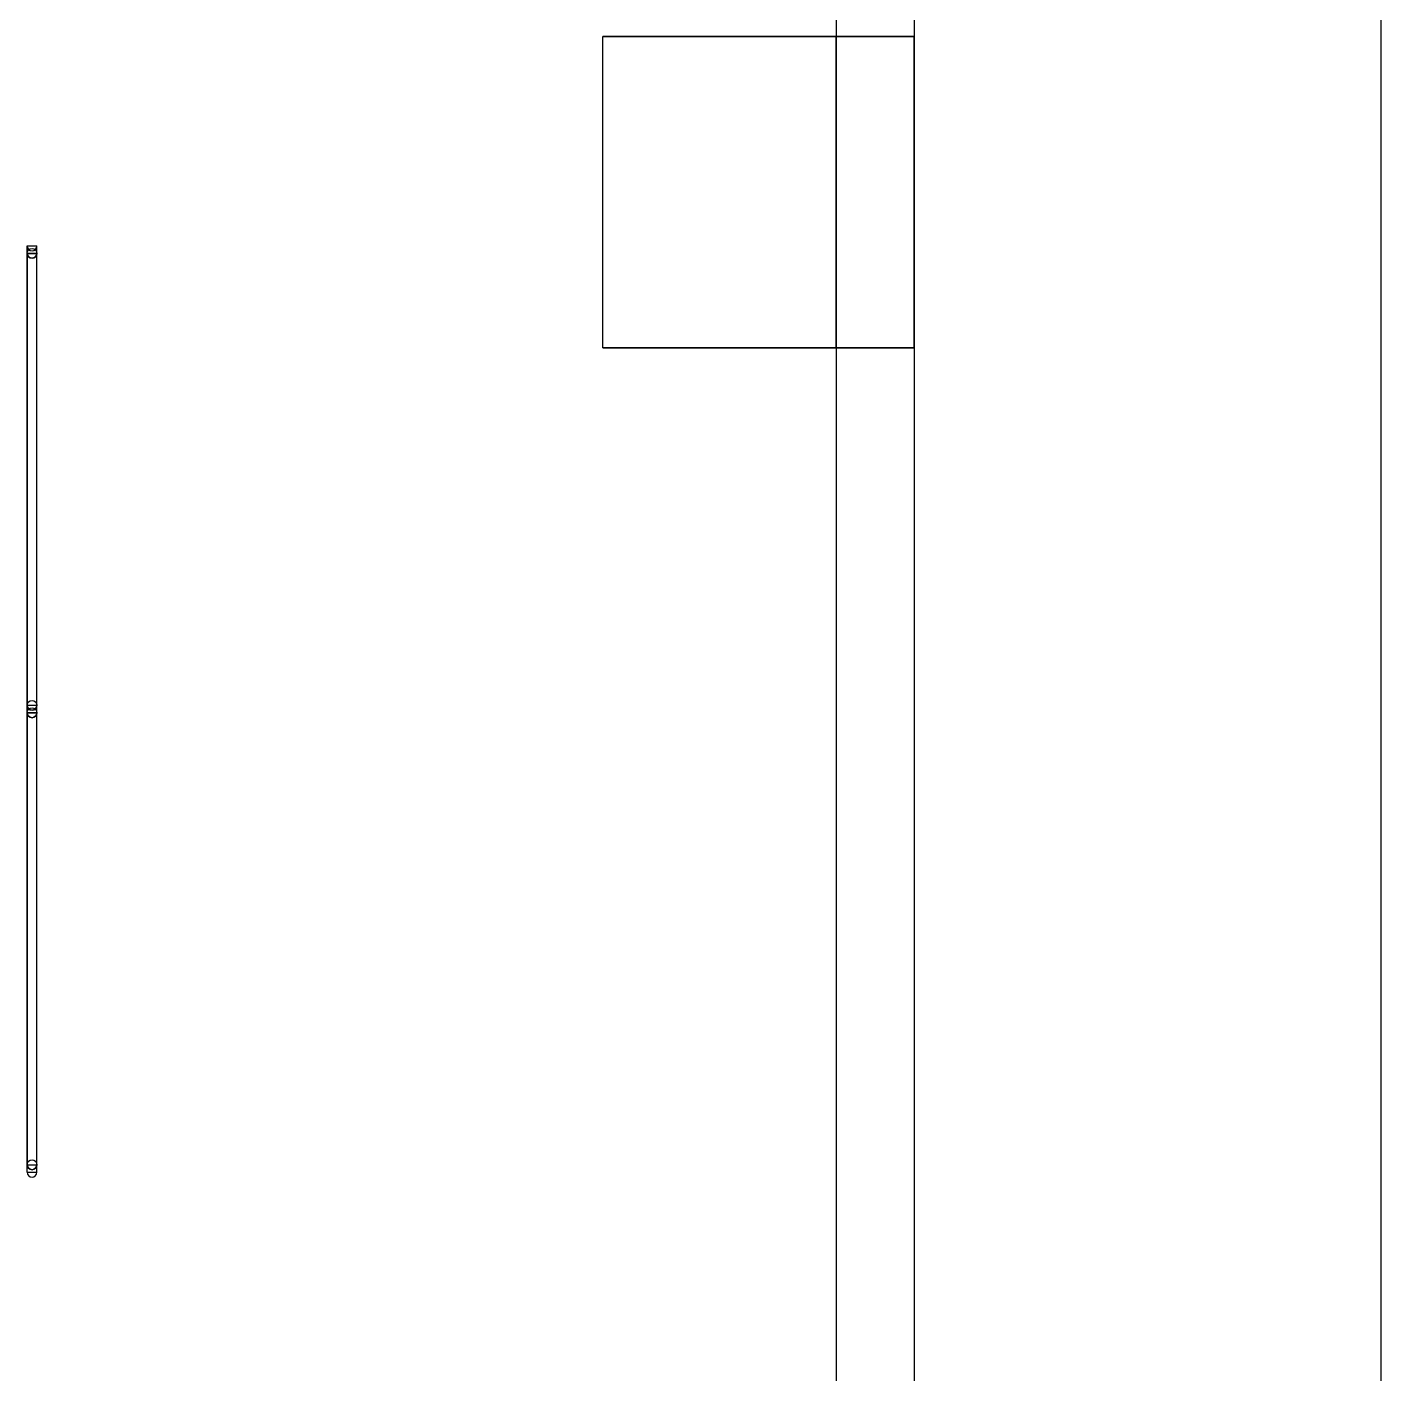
# Model space of a CAD drawing. Header units: millimetres. Extents: x 5543 to 15648, y 4351 to 19091.
# Drawn here: x 12168 to 15648, y 9014 to 12476 of the extents above; entities that cross this region are included whole.
import ezdxf

# ---------------------------------------------------------------- set-up
doc = ezdxf.new("R2010")
doc.units = ezdxf.units.MM
doc.layers.add('IfcObject', color=7, linetype='CONTINUOUS')

msp = doc.modelspace()

# ---------------------------------------------------------------- linework, layer by layer
at = {"layer": 'IfcObject'}
for p, q in [((15648.1, 19091.1, -7200), (15648.1, 4351.3, -7200)), ((15648.1, 19091.1, -7500), (15648.1, 4351.3, -7500)), ((15648.1, 19091.1, -7200), (15648.1, 4351.3, -7200)), ((15648.1, 19091.1, -7500), (15648.1, 4351.3, -7500)), ((14248.1, 16291.1, -4700), (14248.1, 5951.3, -4700)), ((14248.1, 16291.1, -4700), (14248.1, 5951.3, -4700)), ((14448.1, 16291.1, -4700), (14448.1, 5951.3, -4700)), ((14448.1, 16291.1, -4700), (14448.1, 5951.3, -4700)), ((14248.1, 14331.1, -7200), (14248.1, 5951.3, -7200)), ((14248.1, 14331.1, -7200), (14248.1, 5951.3, -7200)), ((14448.1, 14331.1, -7200), (14448.1, 5951.3, -7200)), ((14448.1, 14331.1, -7200), (14448.1, 5951.3, -7200)), ((13648.1, 11651.3, -7200), (13648.1, 12451.3, -7200)), ((14248.1, 12451.3, -7200), (13648.1, 12451.3, -7200)), ((13648.1, 11651.3, -7200), (13648.1, 12451.3, -7200)), ((13648.1, 11651.3, -4200), (13648.1, 12451.3, -4200)), ((13648.1, 12451.3, -7200), (13648.1, 12451.3, -4200)), ((13648.1, 11651.3, -4200), (13648.1, 12451.3, -4200)), ((13648.1, 12451.3, -4200), (14448.1, 12451.3, -4200)), ((14248.1, 12451.3, -7200), (13648.1, 12451.3, -7200)), ((13648.1, 12451.3, -7200), (13648.1, 12451.3, -4200)), ((13648.1, 12451.3, -4200), (14448.1, 12451.3, -4200)), ((14248.1, 11651.3, -4700), (14248.1, 12451.3, -4700)), ((14448.1, 12451.3, -4700), (14248.1, 12451.3, -4700)), ((14248.1, 11651.3, -4700), (14248.1, 12451.3, -4700)), ((14248.1, 11651.3, -7200), (14248.1, 12451.3, -7200)), ((14248.1, 12451.3, -4700), (14248.1, 12451.3, -7200)), ((14248.1, 11651.3, -7200), (14248.1, 12451.3, -7200)), ((14448.1, 12451.3, -4700), (14248.1, 12451.3, -4700)), ((14248.1, 12451.3, -4700), (14248.1, 12451.3, -7200)), ((14448.1, 11651.3, -4200), (14448.1, 12451.3, -4200)), ((14448.1, 11651.3, -4700), (14448.1, 12451.3, -4700)), ((14448.1, 12451.3, -4200), (14448.1, 12451.3, -4700)), ((14448.1, 11651.3, -4700), (14448.1, 12451.3, -4700)), ((14448.1, 11651.3, -4200), (14448.1, 12451.3, -4200)), ((14448.1, 12451.3, -4200), (14448.1, 12451.3, -4700)), ((12168.5, 11894.2, -4525.4), (12168.5, 11913.2, -4525.4)), ((12168.5, 11894.2, -4500), (12168.5, 11913.2, -4500)), ((12168.5, 11913.2, -4525.4), (12168.5, 11913.2, -4500)), ((12168.5, 11894.2, -4500), (12168.5, 11913.2, -4500)), ((12168.5, 11913.2, -4500), (12193.9, 11913.2, -4500)), ((12168.5, 11894.2, -4525.4), (12168.5, 11913.2, -4525.4)), ((12168.5, 11913.2, -4525.4), (12168.5, 11913.2, -4500)), ((12168.5, 11913.2, -4500), (12193.9, 11913.2, -4500)), ((12193.9, 11894.2, -4500), (12193.9, 11913.2, -4500)), ((12193.9, 11894.2, -4500), (12193.9, 11913.2, -4500)), ((12193.9, 11894.2, -4525.4), (12193.9, 11913.2, -4525.4)), ((12193.9, 11913.2, -4500), (12193.9, 11913.2, -4525.4)), ((12193.9, 11894.2, -4525.4), (12193.9, 11913.2, -4525.4)), ((12193.9, 11913.2, -4500), (12193.9, 11913.2, -4525.4)), ((12168.5, 11894.2, -4525.4), (12168.5, 11894.2, -4500)), ((12168.5, 11894.2, -4500), (12193.9, 11894.2, -4500)), ((12168.5, 11894.2, -4525.4), (12168.5, 11894.2, -4500)), ((12168.5, 11894.2, -4500), (12193.9, 11894.2, -4500)), ((12168.5, 10732.3, -4525.4), (12168.5, 11894.2, -4525.4)), ((12168.5, 10732.3, -4525.4), (12168.5, 11894.2, -4525.4)), ((12168.5, 11894.2, -4506.4), (12168.5, 11894.2, -4500)), ((12168.5, 11894.2, -4506.4), (12168.5, 10732.3, -4506.4)), ((12168.5, 11894.2, -4500), (12168.5, 10732.3, -4500)), ((12168.5, 11894.2, -4506.4), (12168.5, 11894.2, -4500)), ((12193.9, 11894.2, -4506.4), (12168.5, 11894.2, -4506.4)), ((12193.9, 11894.2, -4500), (12168.5, 11894.2, -4500)), ((12168.5, 11894.2, -4506.4), (12168.5, 10732.3, -4506.4)), ((12193.9, 11894.2, -4506.4), (12168.5, 11894.2, -4506.4)), ((12168.5, 11894.2, -4500), (12168.5, 10732.3, -4500)), ((12193.9, 11894.2, -4500), (12168.5, 11894.2, -4500)), ((12193.9, 11894.2, -4500), (12193.9, 11894.2, -4525.4)), ((12193.9, 11894.2, -4500), (12193.9, 11894.2, -4525.4)), ((12193.9, 11894.2, -4506.4), (12193.9, 11894.2, -4500)), ((12193.9, 10732.3, -4506.4), (12193.9, 11894.2, -4506.4)), ((12193.9, 10732.3, -4500), (12193.9, 11894.2, -4500)), ((12193.9, 11894.2, -4506.4), (12193.9, 11894.2, -4500)), ((12193.9, 10732.3, -4506.4), (12193.9, 11894.2, -4506.4)), ((12193.9, 10732.3, -4500), (12193.9, 11894.2, -4500)), ((14248.1, 11651.3, -7200), (13648.1, 11651.3, -7200)), ((13648.1, 11651.3, -7200), (13648.1, 11651.3, -4200)), ((13648.1, 11651.3, -4200), (14448.1, 11651.3, -4200)), ((14248.1, 11651.3, -7200), (13648.1, 11651.3, -7200)), ((13648.1, 11651.3, -7200), (13648.1, 11651.3, -4200)), ((13648.1, 11651.3, -4200), (14448.1, 11651.3, -4200)), ((14448.1, 11651.3, -4700), (14248.1, 11651.3, -4700)), ((14248.1, 11651.3, -4700), (14248.1, 11651.3, -7200)), ((14448.1, 11651.3, -4700), (14248.1, 11651.3, -4700)), ((14248.1, 11651.3, -4700), (14248.1, 11651.3, -7200)), ((14448.1, 11651.3, -4200), (14448.1, 11651.3, -4700)), ((14448.1, 11651.3, -4200), (14448.1, 11651.3, -4700)), ((12168.5, 10713.2, -4525.4), (12168.5, 10732.3, -4525.4)), ((12168.5, 10713.2, -4500), (12168.5, 10732.3, -4500)), ((12168.5, 10732.3, -4525.4), (12168.5, 10732.3, -4500)), ((12168.5, 10713.2, -4500), (12168.5, 10732.3, -4500)), ((12168.5, 10732.3, -4500), (12193.9, 10732.3, -4500)), ((12168.5, 10713.2, -4525.4), (12168.5, 10732.3, -4525.4)), ((12168.5, 10732.3, -4525.4), (12168.5, 10732.3, -4500)), ((12168.5, 10732.3, -4500), (12193.9, 10732.3, -4500)), ((12168.5, 10713.2, -4525.4), (12168.5, 10732.3, -4525.4)), ((12168.5, 10713.2, -4500), (12168.5, 10732.3, -4500)), ((12168.5, 10732.3, -4525.4), (12168.5, 10732.3, -4500)), ((12168.5, 10713.2, -4500), (12168.5, 10732.3, -4500)), ((12168.5, 10732.3, -4500), (12193.9, 10732.3, -4500)), ((12168.5, 10713.2, -4525.4), (12168.5, 10732.3, -4525.4)), ((12168.5, 10732.3, -4525.4), (12168.5, 10732.3, -4500)), ((12168.5, 10732.3, -4500), (12193.9, 10732.3, -4500)), ((12168.5, 10732.3, -4506.4), (12168.5, 10732.3, -4500)), ((12168.5, 10732.3, -4506.4), (12168.5, 10732.3, -4500)), ((12168.5, 10732.3, -4506.4), (12193.9, 10732.3, -4506.4)), ((12168.5, 10732.3, -4500), (12193.9, 10732.3, -4500)), ((12168.5, 10732.3, -4506.4), (12193.9, 10732.3, -4506.4)), ((12168.5, 10732.3, -4500), (12193.9, 10732.3, -4500)), ((12193.9, 10713.2, -4500), (12193.9, 10732.3, -4500)), ((12193.9, 10713.2, -4500), (12193.9, 10732.3, -4500)), ((12193.9, 10713.2, -4525.4), (12193.9, 10732.3, -4525.4)), ((12193.9, 10732.3, -4500), (12193.9, 10732.3, -4525.4)), ((12193.9, 10713.2, -4525.4), (12193.9, 10732.3, -4525.4)), ((12193.9, 10732.3, -4500), (12193.9, 10732.3, -4525.4)), ((12193.9, 10713.2, -4500), (12193.9, 10732.3, -4500)), ((12193.9, 10713.2, -4500), (12193.9, 10732.3, -4500)), ((12193.9, 10713.2, -4525.4), (12193.9, 10732.3, -4525.4)), ((12193.9, 10732.3, -4500), (12193.9, 10732.3, -4525.4)), ((12193.9, 10713.2, -4525.4), (12193.9, 10732.3, -4525.4)), ((12193.9, 10732.3, -4500), (12193.9, 10732.3, -4525.4)), ((12193.9, 10732.3, -4506.4), (12193.9, 10732.3, -4500)), ((12193.9, 10732.3, -4506.4), (12193.9, 10732.3, -4500)), ((12168.5, 10713.2, -4525.4), (12168.5, 10713.2, -4500)), ((12168.5, 10713.2, -4500), (12193.9, 10713.2, -4500)), ((12168.5, 10713.2, -4525.4), (12168.5, 10713.2, -4500)), ((12168.5, 10713.2, -4500), (12193.9, 10713.2, -4500)), ((12168.5, 9551.3, -4525.4), (12168.5, 10713.2, -4525.4)), ((12168.5, 9551.3, -4525.4), (12168.5, 10713.2, -4525.4)), ((12168.5, 10713.2, -4506.4), (12168.5, 10713.2, -4500)), ((12168.5, 10713.2, -4506.4), (12168.5, 9551.3, -4506.4)), ((12168.5, 10713.2, -4500), (12168.5, 9551.3, -4500)), ((12168.5, 10713.2, -4506.4), (12168.5, 10713.2, -4500)), ((12193.9, 10713.2, -4506.4), (12168.5, 10713.2, -4506.4)), ((12193.9, 10713.2, -4500), (12168.5, 10713.2, -4500)), ((12168.5, 10713.2, -4506.4), (12168.5, 9551.3, -4506.4)), ((12193.9, 10713.2, -4506.4), (12168.5, 10713.2, -4506.4)), ((12168.5, 10713.2, -4500), (12168.5, 9551.3, -4500)), ((12193.9, 10713.2, -4500), (12168.5, 10713.2, -4500)), ((12168.5, 10713.2, -4525.4), (12168.5, 10713.2, -4500)), ((12168.5, 10713.2, -4500), (12193.9, 10713.2, -4500)), ((12168.5, 10713.2, -4525.4), (12168.5, 10713.2, -4500)), ((12168.5, 10713.2, -4500), (12193.9, 10713.2, -4500)), ((12193.9, 10713.2, -4500), (12193.9, 10713.2, -4525.4)), ((12193.9, 10713.2, -4500), (12193.9, 10713.2, -4525.4)), ((12193.9, 10713.2, -4506.4), (12193.9, 10713.2, -4500)), ((12193.9, 9551.3, -4506.4), (12193.9, 10713.2, -4506.4)), ((12193.9, 9551.3, -4500), (12193.9, 10713.2, -4500)), ((12193.9, 10713.2, -4506.4), (12193.9, 10713.2, -4500)), ((12193.9, 9551.3, -4506.4), (12193.9, 10713.2, -4506.4)), ((12193.9, 9551.3, -4500), (12193.9, 10713.2, -4500)), ((12193.9, 10713.2, -4500), (12193.9, 10713.2, -4525.4)), ((12193.9, 10713.2, -4500), (12193.9, 10713.2, -4525.4)), ((12168.5, 9532.3, -4525.4), (12168.5, 9551.3, -4525.4)), ((12168.5, 9532.3, -4500), (12168.5, 9551.3, -4500)), ((12168.5, 9551.3, -4525.4), (12168.5, 9551.3, -4500)), ((12168.5, 9532.3, -4500), (12168.5, 9551.3, -4500)), ((12168.5, 9551.3, -4500), (12193.9, 9551.3, -4500)), ((12168.5, 9532.3, -4525.4), (12168.5, 9551.3, -4525.4)), ((12168.5, 9551.3, -4525.4), (12168.5, 9551.3, -4500)), ((12168.5, 9551.3, -4500), (12193.9, 9551.3, -4500)), ((12168.5, 9551.3, -4506.4), (12168.5, 9551.3, -4500)), ((12168.5, 9551.3, -4506.4), (12168.5, 9551.3, -4500)), ((12168.5, 9551.3, -4506.4), (12193.9, 9551.3, -4506.4)), ((12168.5, 9551.3, -4500), (12193.9, 9551.3, -4500)), ((12168.5, 9551.3, -4506.4), (12193.9, 9551.3, -4506.4)), ((12168.5, 9551.3, -4500), (12193.9, 9551.3, -4500)), ((12193.9, 9532.3, -4500), (12193.9, 9551.3, -4500)), ((12193.9, 9532.3, -4500), (12193.9, 9551.3, -4500)), ((12193.9, 9532.3, -4525.4), (12193.9, 9551.3, -4525.4)), ((12193.9, 9551.3, -4500), (12193.9, 9551.3, -4525.4)), ((12193.9, 9532.3, -4525.4), (12193.9, 9551.3, -4525.4)), ((12193.9, 9551.3, -4500), (12193.9, 9551.3, -4525.4)), ((12193.9, 9551.3, -4506.4), (12193.9, 9551.3, -4500)), ((12193.9, 9551.3, -4506.4), (12193.9, 9551.3, -4500)), ((12168.5, 9532.3, -4525.4), (12168.5, 9532.3, -4500)), ((12168.5, 9532.3, -4500), (12193.9, 9532.3, -4500)), ((12168.5, 9532.3, -4525.4), (12168.5, 9532.3, -4500)), ((12168.5, 9532.3, -4500), (12193.9, 9532.3, -4500)), ((12193.9, 9532.3, -4500), (12193.9, 9532.3, -4525.4)), ((12193.9, 9532.3, -4500), (12193.9, 9532.3, -4525.4))]:
    msp.add_line(p, q, dxfattribs=at)
for centre in [(12181.2, 11894.2, -4525.4), (12181.2, 11894.2, -4525.4), (12181.2, 10732.3, -4525.4), (12181.2, 10732.3, -4525.4), (12181.2, 10713.2, -4525.4), (12181.2, 10713.2, -4525.4), (12181.2, 9551.3, -4525.4), (12181.2, 9551.3, -4525.4)]:
    msp.add_circle(centre, 12.7, dxfattribs=at)
for centre in [(12181.2, 11913.2, -4525.4), (12181.2, 11913.2, -4525.4), (12181.2, 11894.2, -4525.4), (12181.2, 11894.2, -4525.4), (12181.2, 10732.3, -4525.4), (12181.2, 10732.3, -4525.4), (12181.2, 10732.3, -4525.4), (12181.2, 10732.3, -4525.4), (12181.2, 10713.2, -4525.4), (12181.2, 10713.2, -4525.4), (12181.2, 10713.2, -4525.4), (12181.2, 10713.2, -4525.4), (12181.2, 9551.3, -4525.4), (12181.2, 9551.3, -4525.4), (12181.2, 9532.3, -4525.4), (12181.2, 9532.3, -4525.4)]:
    msp.add_arc(centre, 12.7, 180, 0, dxfattribs=at)

doc.saveas('drawing.dxf')
